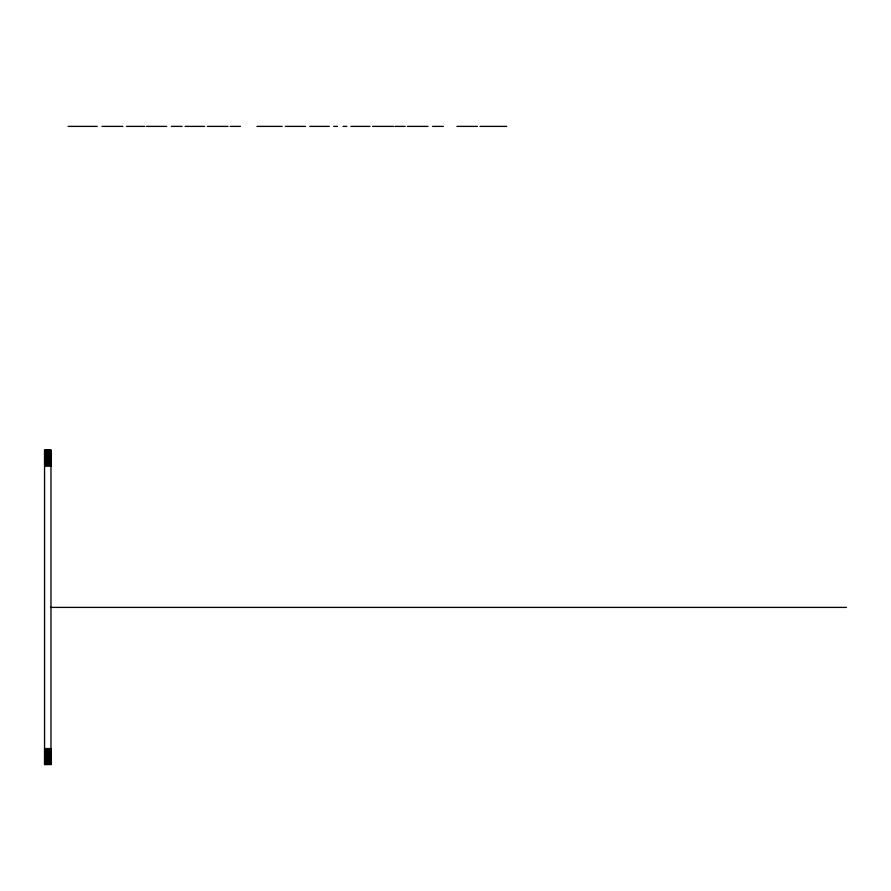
<?xml version="1.0" encoding="UTF-8"?>
<svg xmlns="http://www.w3.org/2000/svg" width="891" height="891" viewBox="0 0 891 891"><rect width="100%" height="100%" fill="white"/><g stroke="black" fill="none" stroke-linecap="round" stroke-linejoin="round"><path stroke-width="1.34" d="M68.128 126.388L97.242 126.388M101.975 126.388L122.913 126.388M126.466 126.388L144.821 126.388M146.48 126.388L166.695 126.388M171.373 126.388L182.143 126.388M185.072 126.388L204.574 126.388M207.403 126.388L228.029 126.388M230.201 126.388L240.492 126.388M256.976 126.388L282.191 126.388M285.309 126.388L305.535 126.388M309.812 126.388L329.302 126.388M333.746 126.388L337.466 126.388M343.046 126.388L346.833 126.388M350.943 126.388L369.899 126.388M372.594 126.388L393.532 126.388M394.913 126.388L405.205 126.388M407.421 126.388L428.048 126.388M432.58 126.388L443.35 126.388M456.927 126.388L477.398 126.388M480.026 126.388L506.689 126.388M44.55 450.311L50.965 450.311M44.55 450.478L50.965 450.478M44.55 450.712L50.965 450.712M44.55 451.024L50.965 451.024M44.55 451.392L50.965 451.392M44.55 451.826L50.965 451.826M44.55 452.316L50.965 452.316M44.55 452.873L50.965 452.873M44.55 453.486L50.965 453.486M44.55 454.154L50.965 454.154M44.55 454.867L50.965 454.867M44.55 455.635L50.965 455.635M44.55 456.448L50.965 456.448M44.55 457.295L50.965 457.295M44.55 458.197L50.965 458.197M44.55 459.121L50.965 459.121M44.55 460.079L50.965 460.079M44.55 461.059L50.965 461.059M44.55 462.061L50.965 462.061M44.55 463.086L50.965 463.086M44.55 464.122L50.965 464.122M44.55 465.169L50.965 465.169M44.55 466.216L50.965 466.216M50.542 607.395L846.45 607.395M44.55 748.574L50.965 748.574M44.55 749.621L50.965 749.621M44.55 750.668L50.965 750.668M44.55 751.703L50.965 751.703M44.55 752.728L50.965 752.728M44.55 753.73L50.965 753.73M44.55 754.71L50.965 754.71M44.55 755.668L50.965 755.668M44.55 756.593L50.965 756.593M44.55 757.484L50.965 757.484M44.55 758.341L50.965 758.341M44.55 759.154L50.965 759.154M44.55 759.912L50.965 759.912M44.55 760.636L50.965 760.636M44.55 761.304L50.965 761.304M44.55 761.916L50.965 761.916M44.55 762.462L50.965 762.462M44.55 762.963L50.965 762.963M44.55 763.398L50.965 763.398M44.55 763.765L50.965 763.765M44.55 764.066L50.965 764.066M44.55 764.311L50.965 764.311M50.965 450.167L44.55 450.167L44.55 764.612L50.965 764.578L50.965 450.167"/></g></svg>
